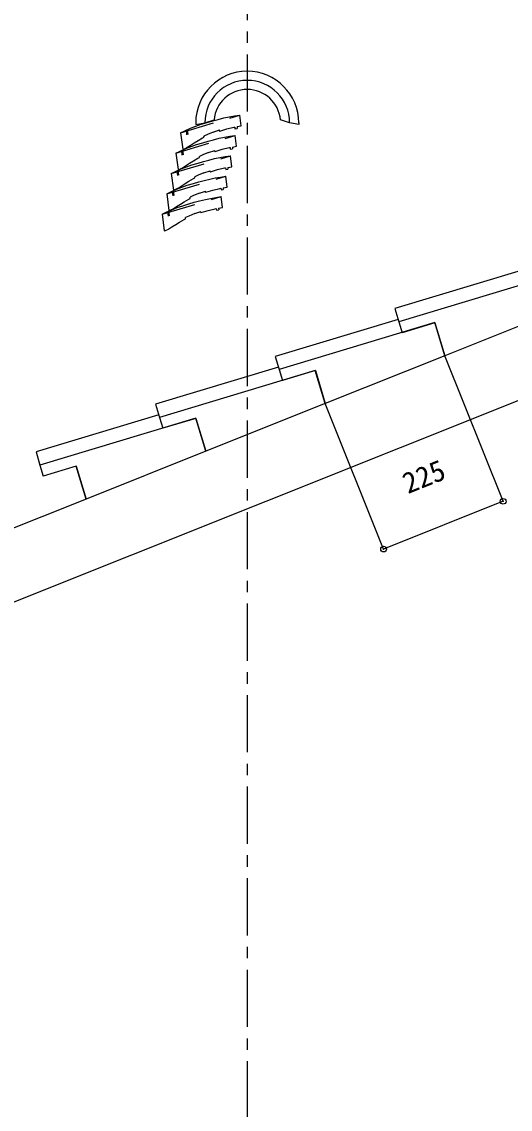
# Model space of a CAD drawing. Units: millimetres, scale not verified. Extents: x -4726 to 4690, y -2905 to 2891.
# Drawn here: x -1299 to -446, y -911 to 990 of the extents above; entities that cross this region are included whole.
import ezdxf
from ezdxf.enums import TextEntityAlignment as Align

# ---------------------------------------------------------------- set-up
doc = ezdxf.new("R2010")
doc.units = ezdxf.units.MM
doc.header["$LTSCALE"] = 20
doc.header["$PDMODE"] = 32
doc.header["$PDSIZE"] = 10
doc.linetypes.add('CHAIN1', pattern=[8, 5, -1, 1, -1])
doc.linetypes.add('DASHED1', pattern=[1.8, 1.2, -0.6])
doc.layers.add('0-0', color=7, linetype='Continuous')
doc.layers.add('1-3', color=7, linetype='Continuous')
doc.styles.add('ＭＳ ゴシック', font='')
doc.styles.get('ＭＳ ゴシック').set_extended_font_data('MS Gothic')

# ---------------------------------------------------------------- blocks, each defined once
blk = doc.blocks.new('kaku6md')
at = {"layer": '1-3', "linetype": 'DASHED1'}
for p, q in [((-16.01, 25.12), (25.329, 37.521)), ((-19.25, 10.869), (22.089, 23.271)), ((-22.489, -3.381), (18.849, 9.021)), ((-25.729, -17.631), (15.609, -5.229)), ((-28.969, -31.881), (12.369, -19.479))]:
    blk.add_line(p, q, dxfattribs=at)
at = {"layer": '1-3'}
for p, q in [((26.327, 29.912), (25.329, 37.521)), ((-16.01, 25.12), (-13.029, 26.608)), ((-16.01, 25.12), (-14.501, 13.618)), ((-12.219, 26.974), (-11.8, 23.784)), ((-11.457, 27.319), (-11.016, 23.96)), ((0.439, 22.046), (0.33, 22.873)), ((6.805, 25.591), (11.087, 27.105)), ((11.194, 26.29), (11.087, 27.105)), ((11.088, 27.1), (11.087, 27.105)), ((11.194, 26.29), (11.326, 26.337)), ((11.326, 26.337), (16.197, 27.871)), ((16.197, 27.871), (21.077, 29.022)), ((21.077, 29.022), (21.821, 29.148)), ((21.821, 29.148), (21.977, 27.958)), ((21.977, 27.958), (23.556, 28.225)), ((23.087, 15.662), (22.089, 23.271)), ((23.399, 29.416), (26.327, 29.912)), ((23.399, 29.416), (23.556, 28.225)), ((-0.626, 21.572), (0.439, 22.046)), ((20.16, 15.166), (23.087, 15.662)), ((-19.25, 10.869), (-16.269, 12.357)), ((-19.25, 10.869), (-17.741, -0.632)), ((-15.458, 12.724), (-15.04, 9.534)), ((-14.697, 13.069), (-14.256, 9.71)), ((-3.865, 7.322), (-2.801, 7.796)), ((-2.801, 7.796), (-2.909, 8.623)), ((3.565, 11.341), (7.847, 12.855)), ((7.954, 12.04), (7.847, 12.855)), ((7.848, 12.85), (7.847, 12.855)), ((7.954, 12.04), (8.086, 12.086)), ((8.086, 12.086), (12.958, 13.621)), ((12.958, 13.621), (17.837, 14.772)), ((17.837, 14.772), (18.581, 14.898)), ((18.581, 14.898), (18.737, 13.707)), ((18.737, 13.707), (20.316, 13.975)), ((19.847, 1.411), (18.849, 9.021)), ((20.16, 15.166), (20.316, 13.975)), ((9.718, -0.63), (14.597, 0.522)), ((14.597, 0.522), (15.341, 0.648)), ((15.341, 0.648), (15.497, -0.543)), ((16.92, 0.915), (19.847, 1.411)), ((16.92, 0.915), (17.076, -0.275)), ((-22.489, -3.381), (-19.509, -1.893)), ((-22.489, -3.381), (-20.981, -14.882)), ((-18.698, -1.526), (-18.28, -4.717)), ((-17.937, -1.182), (-17.496, -4.541)), ((-7.105, -6.928), (-6.041, -6.454)), ((-6.041, -6.454), (-6.149, -5.627)), ((0.325, -2.909), (4.607, -1.396)), ((4.714, -2.21), (4.607, -1.396)), ((4.608, -1.4), (4.607, -1.396)), ((4.714, -2.21), (4.846, -2.164)), ((4.846, -2.164), (9.718, -0.63)), ((15.497, -0.543), (17.076, -0.275)), ((16.607, -12.839), (15.609, -5.229)), ((1.606, -16.414), (6.478, -14.88)), ((6.478, -14.88), (11.357, -13.728)), ((11.357, -13.728), (12.101, -13.602)), ((12.101, -13.602), (12.257, -14.793)), ((12.257, -14.793), (13.836, -14.525)), ((13.68, -13.335), (16.607, -12.839)), ((13.68, -13.335), (13.836, -14.525)), ((-25.729, -17.631), (-22.749, -16.143)), ((-25.729, -17.631), (-24.221, -29.132)), ((-21.938, -15.776), (-21.52, -18.967)), ((-21.176, -15.432), (-20.736, -18.791)), ((-10.345, -21.178), (-9.281, -20.704)), ((-9.281, -20.704), (-9.389, -19.877)), ((-2.915, -17.159), (1.368, -15.646)), ((1.474, -16.46), (1.368, -15.646)), ((1.368, -15.65), (1.368, -15.646)), ((1.474, -16.46), (1.606, -16.414)), ((13.367, -27.089), (12.369, -19.479)), ((-28.969, -31.881), (-25.988, -30.393)), ((-25.178, -30.026), (-24.76, -33.217)), ((-24.416, -29.682), (-23.976, -33.041)), ((-6.155, -31.409), (-1.872, -29.896)), ((-1.765, -30.71), (-1.872, -29.896)), ((-1.872, -29.9), (-1.872, -29.896)), ((-1.634, -30.664), (3.238, -29.13)), ((3.238, -29.13), (8.117, -27.979)), ((8.117, -27.979), (8.862, -27.852)), ((8.862, -27.852), (9.018, -29.043)), ((9.018, -29.043), (10.596, -28.776)), ((10.44, -27.585), (13.367, -27.089)), ((10.44, -27.585), (10.596, -28.776)), ((-28.969, -31.881), (-27.461, -43.383)), ((-13.585, -35.428), (-12.52, -34.955)), ((-12.52, -34.955), (-12.629, -34.127)), ((-1.765, -30.71), (-1.634, -30.664))]:
    blk.add_line(p, q, dxfattribs=at)
for points in [[(-13.029, 26.608), (-9.135, 28.369), (-5.412, 29.85), (-1.597, 31.153), (2.653, 32.43), (6.433, 33.548), (10.23, 34.536), (14.252, 35.555), (17.853, 36.289), (21.628, 36.947), (25.329, 37.521)], [(-5.455, 32.14), (-5.455, 30.94), (0.945, 32.14), (7.345, 34.14)], [(66.545, 32.14), (66.545, 30.94), (60.145, 32.14), (53.745, 34.14)], [(-16.269, 12.357), (-12.374, 14.119), (-8.652, 15.6), (-4.837, 16.903), (-0.587, 18.18), (3.193, 19.297), (6.99, 20.286), (11.012, 21.304), (14.613, 22.038), (18.388, 22.697), (22.089, 23.271)], [(6.805, 25.591), (2.727, 23.94), (0.33, 22.873)], [(-14.501, 13.618), (-13.708, 13.722), (-11.409, 14.81), (-11.333, 14.993), (-9.234, 16.351), (-6.434, 18.082), (-3.791, 19.708), (-0.626, 21.572)], [(-19.509, -1.893), (-15.614, -0.131), (-11.892, 1.35), (-8.077, 2.653), (-3.827, 3.93), (-0.047, 5.047), (3.75, 6.036), (7.772, 7.054), (11.374, 7.788), (15.148, 8.447), (18.849, 9.021)], [(3.565, 11.341), (-0.513, 9.69), (-2.909, 8.623)], [(-17.741, -0.632), (-16.948, -0.528), (-14.648, 0.56), (-14.573, 0.743), (-12.474, 2.101), (-9.674, 3.832), (-7.031, 5.458), (-3.865, 7.322)], [(-22.749, -16.143), (-18.854, -14.381), (-15.131, -12.9), (-11.317, -11.598), (-7.067, -10.32), (-3.287, -9.203), (0.51, -8.214), (4.532, -7.196), (8.134, -6.462), (11.909, -5.803), (15.609, -5.229)], [(-20.981, -14.882), (-20.188, -14.778), (-17.888, -13.691), (-17.813, -13.507), (-15.714, -12.149), (-12.914, -10.418), (-10.271, -8.793), (-7.105, -6.928)], [(0.325, -2.909), (-3.753, -4.56), (-6.149, -5.627)], [(-25.988, -30.393), (-22.094, -28.631), (-18.371, -27.15), (-14.557, -25.848), (-10.307, -24.57), (-6.527, -23.453), (-2.73, -22.464), (1.293, -21.446), (4.894, -20.712), (8.669, -20.054), (12.369, -19.479)], [(-24.221, -29.132), (-23.428, -29.028), (-21.128, -27.941), (-21.053, -27.757), (-18.954, -26.4), (-16.154, -24.668), (-13.511, -23.043), (-10.345, -21.178)], [(-2.915, -17.159), (-6.993, -18.81), (-9.389, -19.877)], [(-27.461, -43.383), (-26.668, -43.279), (-24.368, -42.191), (-24.293, -42.007), (-22.194, -40.65), (-19.394, -38.918), (-16.751, -37.293), (-13.585, -35.428)], [(-6.155, -31.409), (-10.232, -33.06), (-12.629, -34.127)]]:
    blk.add_lwpolyline(points, dxfattribs=at)
for radius, start, end in [(36, 90, 180), (29.6, 90, 180), (36, 0, 90), (29.6, 0, 90), (23.286, 90, 175.07288), (23.286, 4.92711, 90)]:
    blk.add_arc((30.545, 32.14), radius, start, end, dxfattribs=at)

msp = doc.modelspace()

# ---------------------------------------------------------------- linework, layer by layer
at = {"layer": '0-0', "color": 4, "linetype": 'CHAIN1'}
msp.add_line((-905.04, 1892.71), (-905.04, -1018.91), dxfattribs=at)
at = {"layer": '0-0'}
for p, q in [((-432.63, 553.05), (-647.22, 488.34)), ((-368.32, 547.34), (-640.28, 465.34)), ((-647.22, 488.34), (-640.28, 465.34)), ((-350.88, 489.52), (-559.79, 405.96)), ((-577.23, 463.78), (-849.19, 381.77)), ((-640.28, 465.34), (-634.51, 446.19)), ((-577.14, 463.49), (-634.51, 446.19)), ((-559.79, 405.96), (-577.23, 463.78)), ((-577.14, 463.49), (-559.79, 405.96)), ((-1343.77, -36.88), (-149.86, 440.68)), ((-559.79, 405.96), (-768.7, 322.39)), ((-457.99, 151.45), (-559.79, 405.96)), ((-786.13, 380.21), (-1058.1, 298.21)), ((-849.19, 381.77), (-843.42, 362.63)), ((-768.7, 322.39), (-786.13, 380.21)), ((-786.05, 379.92), (-843.42, 362.63)), ((-786.05, 379.92), (-768.7, 322.39)), ((-768.7, 322.39), (-977.61, 238.83)), ((-666.9, 67.89), (-768.7, 322.39)), ((-995.04, 296.65), (-1267.01, 214.65)), ((-1058.1, 298.21), (-1052.32, 279.06)), ((-994.95, 296.36), (-1052.32, 279.06)), ((-977.61, 238.83), (-995.04, 296.65)), ((-994.95, 296.36), (-977.61, 238.83)), ((-977.61, 238.83), (-1186.51, 155.27)), ((-1267.01, 214.65), (-1261.23, 195.5)), ((-1203.86, 212.8), (-1261.23, 195.5)), ((-1186.51, 155.27), (-1203.95, 213.09)), ((-1203.86, 212.8), (-1186.51, 155.27)), ((-1186.51, 155.27), (-1343.77, 92.36))]:
    msp.add_line(p, q, dxfattribs=at)
at = {"layer": '0-0', "color": 4}
msp.add_line((-457.99, 151.45), (-666.9, 67.89), dxfattribs=at)
at = {"layer": '0-0'}
for points in [[(-641.53, 469.49), (-856.13, 404.78), (-849.19, 381.77)], [(-850.44, 385.92), (-1065.04, 321.22), (-1058.1, 298.21)], [(-1059.35, 302.36), (-1273.94, 237.66), (-1267.01, 214.65)]]:
    msp.add_lwpolyline(points, dxfattribs=at)
at = {"layer": '0-0', "color": 4}
for p in [(-457.99, 151.45), (-666.9, 67.89)]:
    msp.add_point(p, dxfattribs=at)

# ---------------------------------------------------------------- block references
at = {"layer": '0-0', "xscale": 2.5, "yscale": 2.5}
msp.add_blockref('kaku6md', (-981.4, 732.77), dxfattribs=at)

# ---------------------------------------------------------------- texts
at = {"layer": '0-0', "color": 4, "style": 'ＭＳ ゴシック'}
msp.add_text('225', height=36.66, rotation=21.801, dxfattribs=at).set_placement((-620.47, 153.77), align=Align.BOTTOM_LEFT)

doc.saveas('drawing.dxf')
